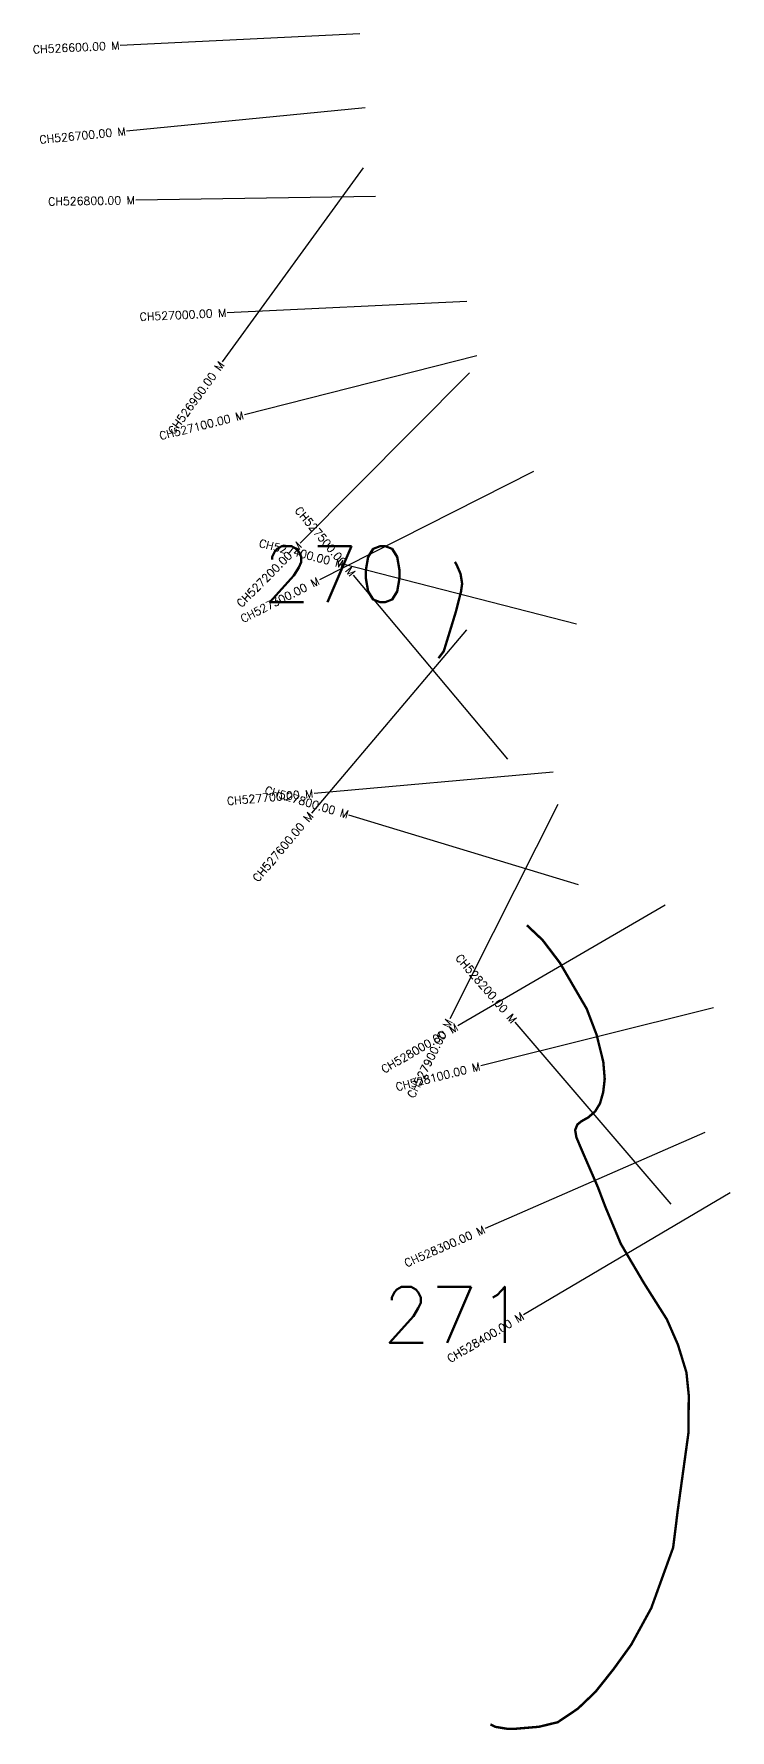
# Model space of a CAD drawing. Header units: metres. Extents: x 316827 to 322033, y 1872732 to 1878514.
# Drawn here: x 316827 to 317698, y 1872732 to 1874852 of the extents above; entities that cross this region are included whole.
import ezdxf
from ezdxf.enums import TextEntityAlignment as Align

# ---------------------------------------------------------------- set-up
doc = ezdxf.new("R2010")
doc.units = ezdxf.units.M
for name, color, linetype in [('CS', 134, 'Continuous'), ('CSMark', 6, 'Continuous'), ('NATURALLY PROTECTED', 3, 'Continuous')]:
    doc.layers.add(name, color=color, linetype=linetype)
doc.styles.get("Standard").update_dxf_attribs({"font": 'simplex.shx'})

msp = doc.modelspace()

# ---------------------------------------------------------------- linework, layer by layer
at = {"layer": 'CS'}
for p, q in [((317234.8, 1874851.5), (316935.1, 1874837.2)), ((317241.5, 1874759.3), (316942.9, 1874730)), ((317239, 1874684.2), (317062.6, 1874441.6)), ((317254.3, 1874648.5), (316954.3, 1874643.8)), ((317368.3, 1874517.2), (317068.6, 1874503.1)), ((317381.1, 1874449.1), (317090.3, 1874375.7)), ((317371.6, 1874428.2), (317160.2, 1874215.3)), ((317451.7, 1874304.6), (317184, 1874169.2)), ((317505.7, 1874114.2), (317215, 1874188.6)), ((317419.8, 1873945.5), (317226.8, 1874175.1)), ((317368, 1874106.8), (317174.3, 1873877.8)), ((317476.3, 1873929.1), (317177.5, 1873902.6)), ((317482.3, 1873888.5), (317347.2, 1873620.7)), ((317508.1, 1873788.5), (317221, 1873875.5)), ((317616.4, 1873763), (317357.2, 1873612)), ((317676.9, 1873634.8), (317385.8, 1873562)), ((317624.1, 1873389.1), (317428.7, 1873616.7)), ((317666.3, 1873478.7), (317391.4, 1873358.7)), ((317697.7, 1873403.3), (317439.3, 1873250.9))]:
    msp.add_line(p, q, dxfattribs=at)
at = {"layer": 'NATURALLY PROTECTED', "const_width": 3, "flags": 128}
for points in [[(317353.4, 1874191.7), (317355.1, 1874189.4), (317360.6, 1874177), (317362.6, 1874164.5), (317361.2, 1874154.8), (317354.6, 1874129), (317339.6, 1874080.2), (317333, 1874071.5)], [(317443.6, 1873737.8), (317463.1, 1873719.4), (317484.8, 1873690.9), (317502.5, 1873660.5), (317518.4, 1873633.3), (317530.7, 1873601.1), (317539.1, 1873567.3), (317540.9, 1873545.7), (317539, 1873529.2), (317535, 1873515.1), (317528.9, 1873505.1), (317520.2, 1873497.6), (317511.6, 1873492.8), (317506.6, 1873488.7), (317503.9, 1873481.9), (317505.5, 1873472.7), (317513.8, 1873453.2), (317532.3, 1873410.7), (317541.5, 1873386.4), (317561.1, 1873339.6), (317590, 1873290.6), (317618.6, 1873245.4), (317632.5, 1873213.6), (317643.1, 1873179), (317646, 1873150.5), (317645.6, 1873103.4), (317632.1, 1873005.6), (317626.5, 1872960.3), (317599.1, 1872884.6), (317574, 1872838.8), (317551.7, 1872808), (317529.4, 1872780), (317507.3, 1872758.9), (317482.2, 1872742), (317458.7, 1872736.3), (317429.2, 1872733.8), (317419.5, 1872733.7), (317404.6, 1872736.1), (317397.9, 1872739.2)]]:
    msp.add_lwpolyline(points, dxfattribs=at)

# ---------------------------------------------------------------- texts
at = {"char_height": 70, "attachment_point": 1}
for s, insert in [('270', (317113.2, 1874211.4)), ('271', (317262.8, 1873286.2))]:
    msp.add_mtext_dynamic_manual_height_columns(s, width=95.172, gutter_width=1, heights=[0], dxfattribs=dict(at, insert=insert))
at = {"layer": 'CSMark'}
for s, rotation, p in [('CH526600.00 M', 2.7275, (316934.1, 1874837.2)), ('CH526700.00 M', 5.6026, (316941.9, 1874729.9)), ('CH526800.00 M', 0.8826, (316953.3, 1874643.8)), ('CH527000.00 M', 2.6961, (317067.6, 1874503.1)), ('CH526900.00 M', 53.986, (317062, 1874440.8)), ('CH527100.00 M', 14.1617, (317089.3, 1874375.4)), ('CH527500.00 M', 310.0481, (317226.2, 1874175.9)), ('CH527400.00 M', 345.653, (317214, 1874188.8)), ('CH527200.00 M', 45.2011, (317159.5, 1874214.6)), ('CH527300.00 M', 26.8282, (317183.1, 1874168.8)), ('CH527700.00 M', 5.0756, (317176.5, 1873902.5)), ('CH527800.00 M', 343.1537, (317220.1, 1873875.8)), ('CH527600.00 M', 49.7785, (317173.6, 1873877)), ('CH528200.00 M', 310.653, (317428, 1873617.5)), ('CH528000.00 M', 30.2413, (317356.3, 1873611.4)), ('CH527900.00 M', 63.2318, (317346.8, 1873619.8)), ('CH528100.00 M', 14.0417, (317384.9, 1873561.7)), ('CH528300.00 M', 23.5671, (317390.4, 1873358.3)), ('CH528400.00 M', 30.5418, (317438.5, 1873250.3))]:
    msp.add_text(s, height=10, rotation=rotation, dxfattribs=at).set_placement(p, align=Align.MIDDLE_RIGHT)

doc.saveas('drawing.dxf')
